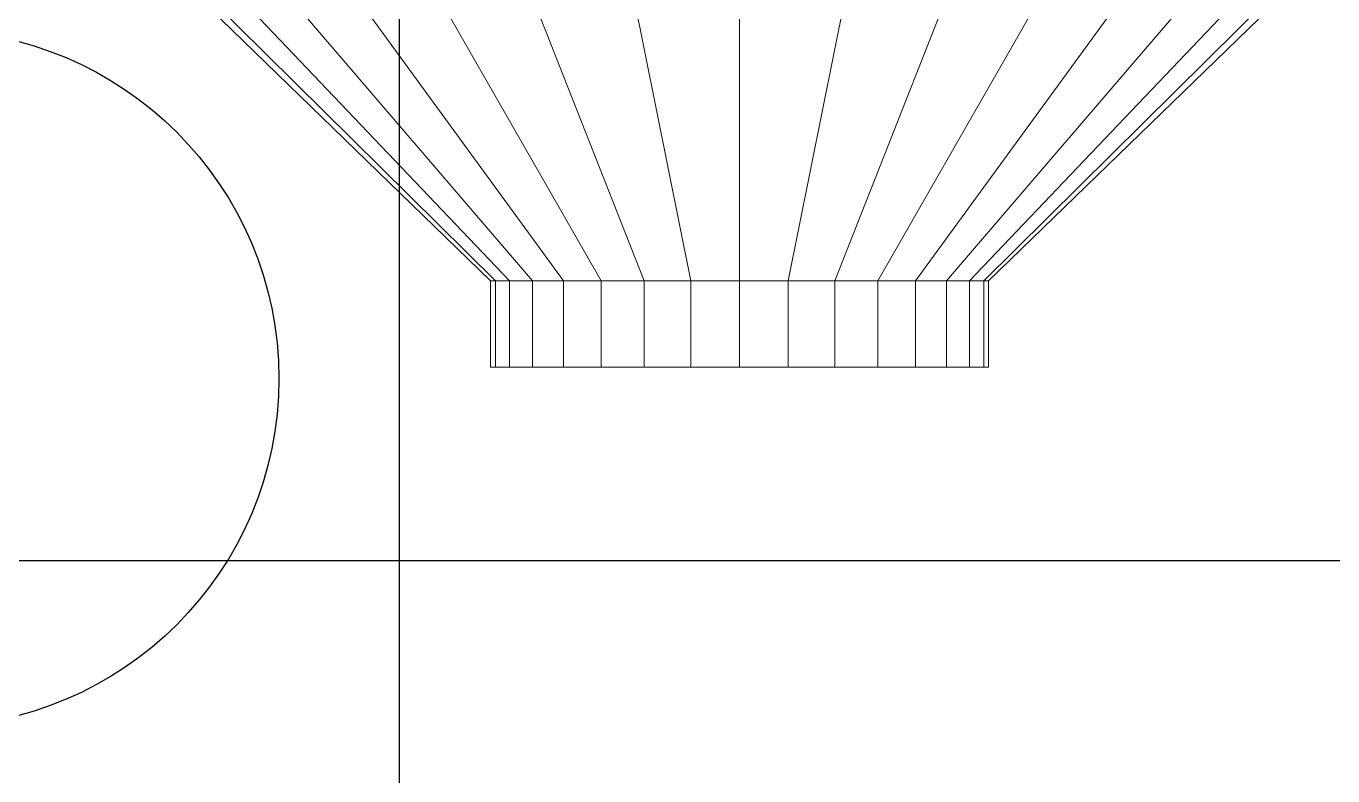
# Model space of a CAD drawing. Header units: millimetres. Extents: x -92759 to 184353, y -15225 to 86714.
# Drawn here: x 57062.8 to 57456.3, y 74760.3 to 74986.2 of the extents above; entities that cross this region are included whole.
import ezdxf

# ---------------------------------------------------------------- set-up
doc = ezdxf.new("R2010")
doc.units = ezdxf.units.MM
for name, color, linetype in [('0-1', 9, 'Continuous'), ('0-L4A', 1, 'Continuous'), ('A-_FLORPATT_H-1', 9, 'Continuous'), ('E-legend', 1, 'Continuous'), ('M-ACMV-EAF', 86, 'Continuous')]:
    doc.layers.add(name, color=color, linetype=linetype)
doc.layers.add('M-ACMV_FCU-1', color=86, linetype='Continuous', lineweight=9)

# ---------------------------------------------------------------- blocks, each defined once
blk = doc.blocks.new('A$C3019c3af')
at = {"layer": 'A-_FLORPATT_H-1'}
h = blk.add_hatch(dxfattribs=at)
h.set_pattern_fill('FP_23', color=256, style=0, pattern_type=2)
h.set_pattern_definition([(0, (-26825, 42125), (0, 300), []), (90, (-26825, 42125), (-300, 2e-14), [])])
h.paths.add_polyline_path([(-25089.15, 42483.54), (-25089.99, 42483.54), (-25089.24, 42485.26)])
h.paths.add_polyline_path([(-27725, 41225), (-24975, 41225), (-24975.99, 42189.8), (-25011.02, 42191.3), (-25010.38, 42191.93), (-25012.12, 42193.89), (-25012.12, 42194.54), (-25016.3, 42192.47), (-25016.42, 42191.59), (-25022.18, 42193.81), (-25023.87, 42196.54), (-25025.56, 42200.5), (-25026.87, 42200.79), (-25030, 42200.45), (-25031.4, 42197.48), (-25033.39, 42202.55), (-25031.4, 42204.29), (-25026.87, 42205.91), (-25033.39, 42215.16), (-25035.98, 42221.62), (-25034.88, 42222.57), (-25037.48, 42229.29), (-25037.99, 42229.29), (-25037.99, 42462.45), (-25087.21, 42468.24), (-25089.08, 42478.93), (-25089.99, 42630.95), (-25088.81, 42735.65), (-25086.11, 42740.7), (-25080.53, 42742.44), (-25037.99, 42746.13), (-25037.99, 43264.29), (-25238.99, 43264.29), (-25240.72, 43060.32), (-25239.84, 43056.45), (-25239.84, 43055.01), (-25240.64, 43039.06), (-25238.8, 43024.06), (-25240.59, 42769.56), (-25249.03, 42737.04), (-25256.8, 42718.17), (-25269.5, 42695.71), (-25282.19, 42678.8), (-25297.22, 42662.97), (-25314.37, 42648.75), (-25333.19, 42636.65), (-25352.85, 42627.12), (-25373.22, 42620.07), (-25388.83, 42616.41), (-25407.97, 42613.75), (-25432.34, 42613.36), (-25458, 42616.41), (-25480.9, 42622.29), (-25500.63, 42630.04), (-25519.71, 42640.22), (-25537.79, 42652.8), (-25554.29, 42667.49), (-25567.29, 42682.05), (-25579.29, 42698.8), (-25590.77, 42719.72), (-25598.99, 42740.51), (-25603.95, 42758.94), (-25607.6, 42783.23), (-25607.87, 42808.54), (-25606.17, 43047.48), (-25604.99, 43047.56), (-25606.49, 43074.3), (-25609.55, 43264.29), (-25697.99, 43264.83), (-25698.04, 43266.3), (-25705.68, 43266.27), (-25707.02, 43266.32), (-25712.3, 43270.88), (-25733.39, 43287.33), (-25733.49, 43289.89), (-25734.15, 43291.68), (-25735.98, 43296.62), (-25734.88, 43297.57), (-25737.48, 43304.29), (-25737.99, 43304.29), (-25737.99, 43351.29), (-25740.67, 43351.29), (-25740.67, 43354.29), (-25766.17, 43354.29), (-25766.17, 43346.29), (-25781.99, 43346.29), (-25781.99, 43296.29), (-25797.99, 43296.29), (-25799.6, 42502.57), (-25802.63, 42495.73), (-25807.58, 42491.97), (-25810.23, 42491.63), (-25817.42, 42491.44), (-25818.98, 42495.73), (-25821.37, 42493.46), (-25825.43, 42497.78), (-25826.87, 42501.12), (-25827.58, 42513.45), (-25827.98, 42549.23), (-25827.99, 43296.29), (-25843.99, 43296.29), (-25843.99, 43346.29), (-25859.82, 43346.29), (-25859.82, 43354.29), (-25925, 43354.29), (-25925, 43475), (-24950, 43475), (-24950, 43500), (-27750, 43500), (-27750, 43475), (-27725, 43475), (-27725, 43434.16)])
h.paths.add_polyline_path([(-25022.2, 42192.47), (-25027.95, 42194.5), (-25025.36, 42194.48), (-25022.89, 42192.91)])
h.paths.add_polyline_path([(-25029.45, 42207.91), (-25030.09, 42213.06), (-25030.41, 42211.17), (-25029.97, 42209.68)])
h.paths.add_polyline_path([(-25010, 42229.29), (-25012.39, 42229.29), (-25010.4, 42226.93)])
h.paths.add_polyline_path([(-24997.99, 42217.28), (-24996.47, 42218.78), (-24975.99, 42218.78), (-24976.53, 42457.12), (-25007.99, 42459.73), (-25008.5, 42229.29), (-25010, 42229.29), (-25006.63, 42222.02), (-25002.43, 42218.78)])
h.paths.add_polyline_path([(-25017.53, 42225.96), (-25017.53, 42229.29), (-25018.73, 42228.49)])
h.paths.add_polyline_path([(-25812.99, 42492.1), (-25812.99, 42494.92), (-25814.84, 42494.92)])
h.paths.add_polyline_path([(-25007.99, 42748.73), (-24975, 42752.96), (-24975, 43354.29), (-25005.31, 43354.29), (-25005.31, 43351.29), (-25007.99, 43351.29), (-25007.99, 42748.85)])
h.paths.add_polyline_path([(-25729.45, 43282.91), (-25729.84, 43287.69), (-25730.06, 43284.99), (-25729.5, 43283.08)])
h.paths.add_polyline_path([(-25697.99, 43283.17), (-25697.99, 43286.79), (-25701.32, 43284.75)])
h.paths.add_polyline_path([(-25703.53, 43288.48), (-25704.31, 43291.23), (-25707.49, 43292.28), (-25709.22, 43293.46), (-25711.98, 43291.74), (-25705.92, 43288.89)])
h.paths.add_polyline_path([(-25697.99, 43289.89), (-25698.03, 43292.27), (-25702.92, 43291.45), (-25698.87, 43290.17)])
h.paths.add_polyline_path([(-25710, 43304.29), (-25712.39, 43304.29), (-25710.4, 43301.93)])
h.paths.add_polyline_path([(-25697.99, 43292.28), (-25697.99, 43294.29), (-25606.99, 43294.29), (-25607.76, 43354.29), (-25705.31, 43354.29), (-25705.31, 43351.29), (-25707.99, 43351.29), (-25708.5, 43304.29), (-25710, 43304.29), (-25707.99, 43298.55), (-25702.34, 43293.74), (-25699.6, 43292.82)])
h.paths.add_polyline_path([(-25036.71, 43293.01), (-25037.99, 43351.29), (-25040.67, 43351.29), (-25040.67, 43354.29), (-25239.16, 43354.29), (-25238.99, 43294.29), (-25036.73, 43293.03)])
h.paths.add_polyline_path([(-25717.53, 43300.96), (-25717.53, 43304.29), (-25718.73, 43303.49)])
blk = doc.blocks.new('L4A')
at = {"layer": 'E-legend', "lineweight": 25}
blk.add_circle((-125761.95, -60174.43), 104.93, dxfattribs=at)
blk = doc.blocks.new('EL_B8_L2_R4')
at = {"layer": '0-L4A'}
blk.add_blockref('L4A', (92494.82, 55713.24), dxfattribs=at)
blk = doc.blocks.new('A$C1d36b151')
at = {"layer": 'M-ACMV-EAF', "lineweight": 5, "invisible_edges": 14}
for points in [[(0, 57.41, 51.69), (0, 58.66, 64.38), (0, 68.66, 64.38), (0, 67.22, 49.74)], [(0, 58.66, 64.38), (0, 57.41, 77.06), (0, 67.22, 79.01), (0, 68.66, 64.38)], [(0, 53.71, 39.5), (0, 57.41, 51.69), (0, 67.22, 49.74), (0, 62.95, 35.67)], [(0, 57.41, 77.06), (0, 53.71, 89.25), (0, 62.95, 93.08), (0, 67.22, 79.01)], [(0, 47.71, 28.26), (0, 53.71, 39.5), (0, 62.95, 35.67), (0, 56.02, 22.71)], [(0, 53.71, 89.25), (0, 47.71, 100.49), (0, 56.02, 106.04), (0, 62.95, 93.08)], [(0, 39.62, 18.41), (0, 47.71, 28.26), (0, 56.02, 22.71), (0, 46.69, 11.34)], [(0, 47.71, 100.49), (0, 39.62, 110.34), (0, 46.69, 117.41), (0, 56.02, 106.04)], [(0, 29.77, 10.33), (0, 39.62, 18.41), (0, 46.69, 11.34), (0, 35.33, 2.02)], [(0, 39.62, 110.34), (0, 29.77, 118.42), (0, 35.33, 126.74), (0, 46.69, 117.41)], [(0, 18.53, 4.32), (0, 29.77, 10.33), (0, 35.33, 2.02), (0, 22.36, -4.92)], [(0, 29.77, 118.42), (0, 18.53, 124.43), (0, 22.36, 133.67), (0, 35.33, 126.74)], [(0, 6.34, 0.62), (0, 18.53, 4.32), (0, 22.36, -4.92), (0, 8.29, -9.18)], [(0, 18.53, 124.43), (0, 6.34, 128.13), (0, 8.29, 137.93), (0, 22.36, 133.67)], [(0, -6.34, -0.62), (0, 6.34, 0.62), (0, 8.29, -9.18), (0, -6.34, -10.62)], [(0, 6.34, 128.13), (0, -6.34, 129.38), (0, -6.34, 139.38), (0, 8.29, 137.93)], [(0, -6.34, 129.38), (0, -19.02, 128.13), (0, -20.97, 137.93), (0, -6.34, 139.38)], [(0, -19.02, 0.62), (0, -6.34, -0.62), (0, -6.34, -10.62), (0, -20.97, -9.18)], [(0, -19.02, 128.13), (0, -31.21, 124.43), (0, -35.04, 133.67), (0, -20.97, 137.93)], [(0, -31.21, 4.32), (0, -19.02, 0.62), (0, -20.97, -9.18), (0, -35.04, -4.92)], [(0, -31.21, 124.43), (0, -42.45, 118.42), (0, -48.01, 126.74), (0, -35.04, 133.67)], [(0, -42.45, 10.33), (0, -31.21, 4.32), (0, -35.04, -4.92), (0, -48.01, 2.02)], [(0, -42.45, 118.42), (0, -52.3, 110.34), (0, -59.37, 117.41), (0, -48.01, 126.74)], [(0, -52.3, 18.41), (0, -42.45, 10.33), (0, -48.01, 2.02), (0, -59.37, 11.34)], [(0, -52.3, 110.34), (0, -60.39, 100.49), (0, -68.7, 106.04), (0, -59.37, 117.41)], [(0, -60.39, 28.26), (0, -52.3, 18.41), (0, -59.37, 11.34), (0, -68.7, 22.71)], [(0, -60.39, 100.49), (0, -66.39, 89.25), (0, -75.63, 93.08), (0, -68.7, 106.04)], [(0, -66.39, 39.5), (0, -60.39, 28.26), (0, -68.7, 22.71), (0, -75.63, 35.67)], [(0, -66.39, 89.25), (0, -70.09, 77.06), (0, -79.9, 79.01), (0, -75.63, 93.08)], [(0, -70.09, 51.69), (0, -66.39, 39.5), (0, -75.63, 35.67), (0, -79.9, 49.74)], [(0, -70.09, 77.06), (0, -71.34, 64.38), (0, -81.34, 64.38), (0, -79.9, 79.01)], [(0, -71.34, 64.38), (0, -70.09, 51.69), (0, -79.9, 49.74), (0, -81.34, 64.38)]]:
    blk.add_3dface(points, dxfattribs=at)
at = {"layer": 'M-ACMV-EAF', "lineweight": 5}
mesh = blk.add_polymesh((2, 32), dxfattribs=dict(at, n_close=True))
for k, corner in enumerate([(-111.5, -6.34, 227.38), (-111.5, -38.14, 224.24), (-111.5, -68.72, 214.97), (-111.5, -96.9, 199.91), (-111.5, -121.6, 179.63), (-111.5, -141.87, 154.93), (-111.5, -156.93, 126.75), (-111.5, -166.21, 96.18), (-111.5, -169.34, 64.38), (-111.5, -166.21, 32.58), (-111.5, -156.93, 2), (-111.5, -141.87, -26.18), (-111.5, -121.6, -50.88), (-111.5, -96.9, -71.15), (-111.5, -68.72, -86.22), (-111.5, -38.14, -95.49), (-111.5, -6.34, -98.62), (-111.5, 25.46, -95.49), (-111.5, 56.04, -86.22), (-111.5, 84.22, -71.15), (-111.5, 108.92, -50.88), (-111.5, 129.19, -26.18), (-111.5, 144.25, 2), (-111.5, 153.53, 32.58), (-111.5, 156.66, 64.38), (-111.5, 153.53, 96.18), (-111.5, 144.25, 126.75), (-111.5, 129.19, 154.93), (-111.5, 108.92, 179.63), (-111.5, 84.22, 199.91), (-111.5, 56.04, 214.97), (-111.5, 25.46, 224.24), (-26, -6.34, 139.38), (-26, -20.97, 137.93), (-26, -35.04, 133.67), (-26, -48.01, 126.74), (-26, -59.37, 117.41), (-26, -68.7, 106.04), (-26, -75.63, 93.08), (-26, -79.9, 79.01), (-26, -81.34, 64.38), (-26, -79.9, 49.74), (-26, -75.63, 35.67), (-26, -68.7, 22.71), (-26, -59.37, 11.34), (-26, -48.01, 2.02), (-26, -35.04, -4.92), (-26, -20.97, -9.18), (-26, -6.34, -10.62), (-26, 8.29, -9.18), (-26, 22.36, -4.92), (-26, 35.33, 2.02), (-26, 46.69, 11.34), (-26, 56.02, 22.71), (-26, 62.95, 35.67), (-26, 67.22, 49.74), (-26, 68.66, 64.38), (-26, 67.22, 79.01), (-26, 62.95, 93.08), (-26, 56.02, 106.04), (-26, 46.69, 117.41), (-26, 35.33, 126.74), (-26, 22.36, 133.67), (-26, 8.29, 137.93)]):
    mesh.set_mesh_vertex(divmod(k, 32), corner)
mesh = blk.add_polymesh((2, 32), dxfattribs=dict(at, n_close=True))
for k, corner in enumerate([(-26, -6.34, 139.38), (-26, -20.97, 137.93), (-26, -35.04, 133.67), (-26, -48.01, 126.74), (-26, -59.37, 117.41), (-26, -68.7, 106.04), (-26, -75.63, 93.08), (-26, -79.9, 79.01), (-26, -81.34, 64.38), (-26, -79.9, 49.74), (-26, -75.63, 35.67), (-26, -68.7, 22.71), (-26, -59.37, 11.34), (-26, -48.01, 2.02), (-26, -35.04, -4.92), (-26, -20.97, -9.18), (-26, -6.34, -10.62), (-26, 8.29, -9.18), (-26, 22.36, -4.92), (-26, 35.33, 2.02), (-26, 46.69, 11.34), (-26, 56.02, 22.71), (-26, 62.95, 35.67), (-26, 67.22, 49.74), (-26, 68.66, 64.38), (-26, 67.22, 79.01), (-26, 62.95, 93.08), (-26, 56.02, 106.04), (-26, 46.69, 117.41), (-26, 35.33, 126.74), (-26, 22.36, 133.67), (-26, 8.29, 137.93), (0, -6.34, 139.38), (0, -20.97, 137.93), (0, -35.04, 133.67), (0, -48.01, 126.74), (0, -59.37, 117.41), (0, -68.7, 106.04), (0, -75.63, 93.08), (0, -79.9, 79.01), (0, -81.34, 64.38), (0, -79.9, 49.74), (0, -75.63, 35.67), (0, -68.7, 22.71), (0, -59.37, 11.34), (0, -48.01, 2.02), (0, -35.04, -4.92), (0, -20.97, -9.18), (0, -6.34, -10.62), (0, 8.29, -9.18), (0, 22.36, -4.92), (0, 35.33, 2.02), (0, 46.69, 11.34), (0, 56.02, 22.71), (0, 62.95, 35.67), (0, 67.22, 49.74), (0, 68.66, 64.38), (0, 67.22, 79.01), (0, 62.95, 93.08), (0, 56.02, 106.04), (0, 46.69, 117.41), (0, 35.33, 126.74), (0, 22.36, 133.67), (0, 8.29, 137.93)]):
    mesh.set_mesh_vertex(divmod(k, 32), corner)
blk = doc.blocks.new('ACMV_B8_L2')
at = {"layer": 'M-ACMV-EAF', "rotation": 270}
blk.add_blockref('A$C1d36b151', (117947.54, -30832.44), dxfattribs=at)

msp = doc.modelspace()

# ---------------------------------------------------------------- block references
at = {"layer": '0-1'}
msp.add_blockref('A$C3019c3af', (82701.06, 32741.24), dxfattribs=at)
at = {"layer": 'E-legend', "color": 7}
msp.add_blockref('EL_B8_L2_R4', (90301.06, 79341.24), dxfattribs=at)
at = {"layer": 'M-ACMV_FCU-1'}
msp.add_blockref('ACMV_B8_L2', (-60663.56, 105715.91), dxfattribs=at)

doc.saveas('drawing.dxf')
